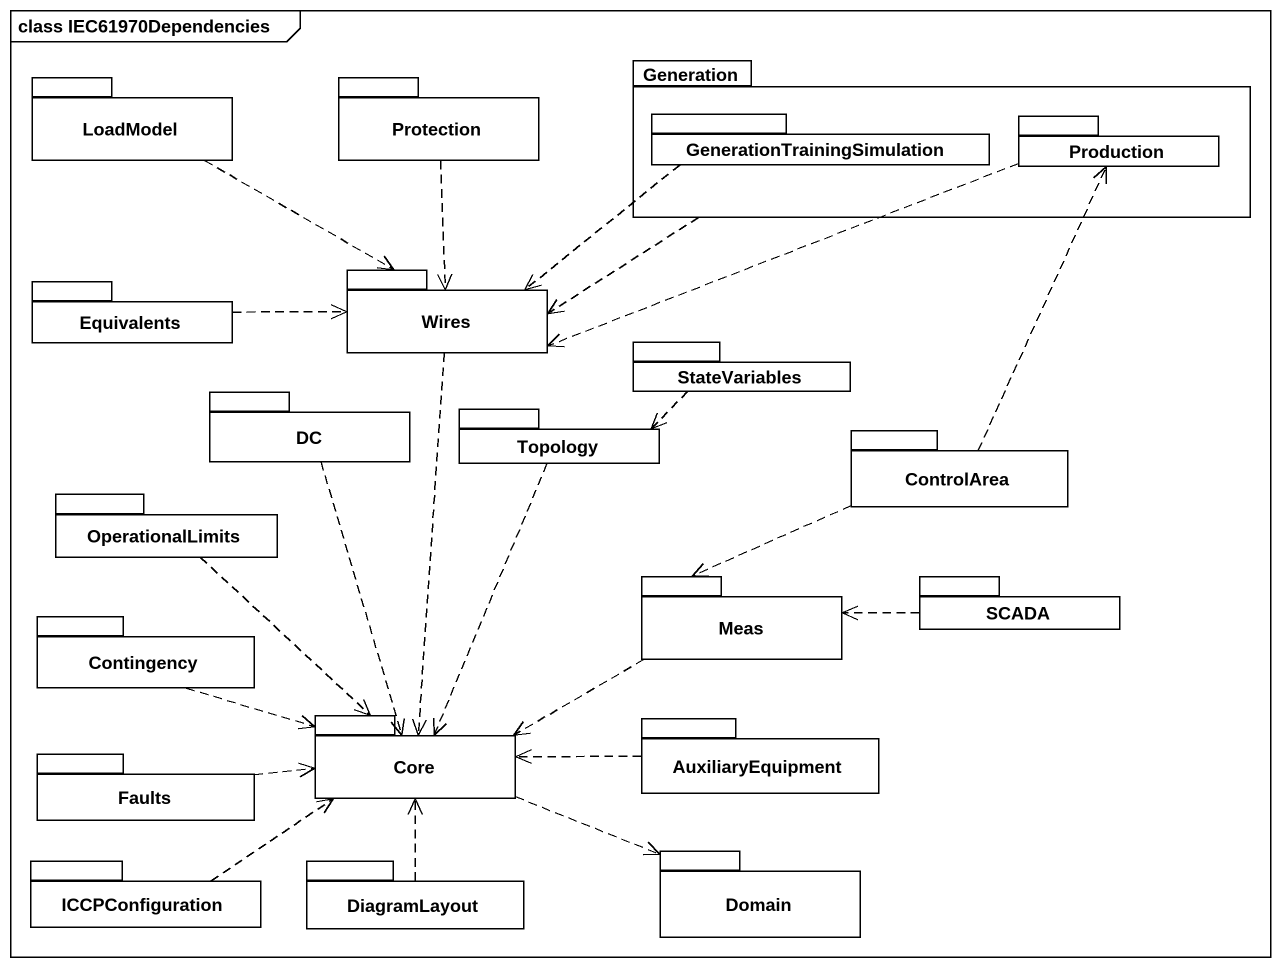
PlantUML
@startuml
mainframe class IEC61970Dependencies
package Generation {
  package GenerationTrainingSimulation {
  }
  package Production {
  }
}
package LoadModel {
}
package Protection {
}
package Equivalents {
}
package Wires {
}
package StateVariables {
}
package DC {
}
package Topology {
}
package ControlArea {
}
package OperationalLimits {
}
package Meas {
}
package SCADA {
}
package Contingency {
}
package Core {
}
package AuxiliaryEquipment {
}
package Faults {
}
package ICCPConfiguration {
}
package DiagramLayout {
}
package Domain {
}
Generation .left.> Wires
LoadModel ..> Wires
Protection ..> Wires
GenerationTrainingSimulation .left.> Wires
Production .left.> Wires
Equivalents .right.> Wires
Wires ..> Core
StateVariables .left.> Topology
DC ..> Core
Topology ..> Core
ControlArea .up.> Production
ControlArea ..> Meas
OperationalLimits ..> Core
Meas .left.> Core
SCADA .left.> Meas
Contingency .right.> Core
Core .right.> Domain
AuxiliaryEquipment .left.> Core
Faults .right.> Core
ICCPConfiguration .right.> Core
DiagramLayout .up.> Core
@enduml
